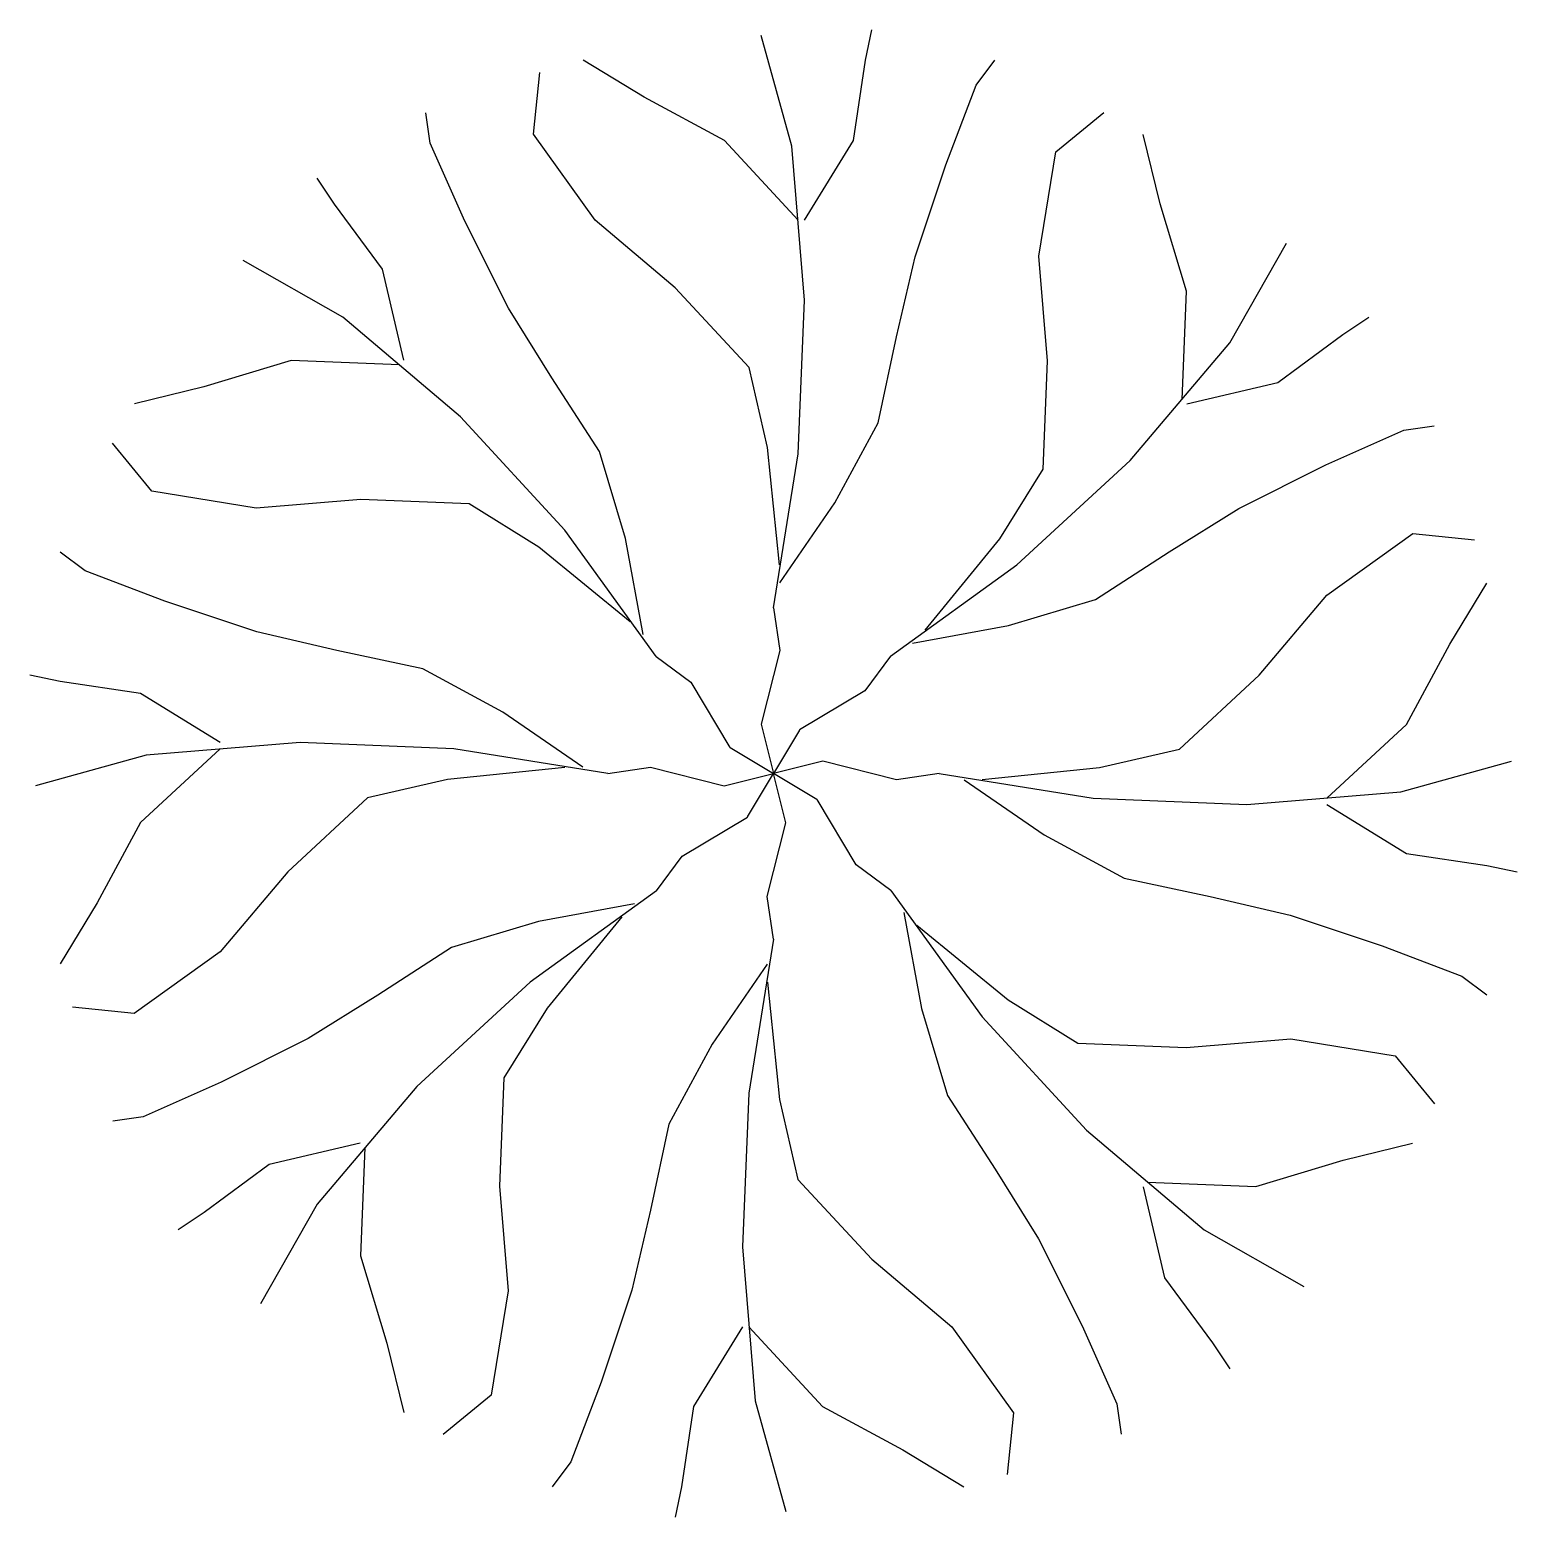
# Model space of a CAD drawing. Extents: x 11.875 to 12.125, y 19.875 to 20.125.
import ezdxf

# ---------------------------------------------------------------- set-up
doc = ezdxf.new("R2010")
doc.units = 0
doc.layers.get('0').update_dxf_attribs({"color": 34, "linetype": 'CONTINUOUS'})

msp = doc.modelspace()

# ---------------------------------------------------------------- linework, layer by layer
at = {"color": 0}
for p, q in [((12.00309, 20.10577), (11.99793, 20.12443)), ((12.01553, 20.12026), (12.01659, 20.12542)), ((11.9782, 20.11404), (11.96788, 20.12026)), ((12.01348, 20.10676), (12.01553, 20.12026)), ((12.0342, 20.11609), (12.03731, 20.12026)), ((11.95954, 20.10782), (11.9606, 20.11821)), ((12.02904, 20.10266), (12.0342, 20.11609)), ((11.99171, 20.10676), (11.9782, 20.11404)), ((11.9421, 20.10627), (11.94135, 20.11141)), ((12.04763, 20.10485), (12.05572, 20.11145)), ((11.96993, 20.09333), (11.95954, 20.10782)), ((12.00415, 20.09333), (11.99171, 20.10676)), ((12.00521, 20.09333), (12.01348, 20.10676)), ((12.06522, 20.09605), (12.06232, 20.10775)), ((11.94794, 20.09312), (11.9421, 20.10627)), ((12.00521, 20.07983), (12.00309, 20.10577)), ((12.04473, 20.08726), (12.04763, 20.10485)), ((12.02387, 20.08711), (12.02904, 20.10266)), ((11.92595, 20.09602), (11.92305, 20.10041)), ((11.93404, 20.08502), (11.92595, 20.09602)), ((12.06962, 20.08135), (12.06522, 20.09605)), ((11.95529, 20.07848), (11.94794, 20.09312)), ((11.98343, 20.08188), (11.96993, 20.09333)), ((12.07697, 20.07261), (12.08652, 20.08945)), ((11.92739, 20.07697), (11.91055, 20.08652)), ((12.02076, 20.07361), (12.02387, 20.08711)), ((12.04618, 20.06961), (12.04473, 20.08726)), ((11.93769, 20.06968), (11.93404, 20.08502)), ((11.99588, 20.06845), (11.98343, 20.08188)), ((12.00415, 20.0539), (12.00521, 20.07983)), ((12.06893, 20.06306), (12.06962, 20.08135)), ((11.94723, 20.06013), (11.92739, 20.07697)), ((11.96263, 20.06673), (11.95529, 20.07848)), ((12.09602, 20.07405), (12.10041, 20.07695)), ((12.08502, 20.06596), (12.09602, 20.07405)), ((12.01765, 20.05912), (12.02076, 20.07361)), ((12.06013, 20.05277), (12.07697, 20.07261)), ((11.91865, 20.06962), (11.90395, 20.06522)), ((11.93694, 20.06893), (11.91865, 20.06962)), ((12.04549, 20.05132), (12.04618, 20.06961)), ((11.97067, 20.05429), (11.96263, 20.06673)), ((11.99899, 20.05496), (11.99588, 20.06845)), ((11.90395, 20.06522), (11.89225, 20.06232)), ((12.06968, 20.06231), (12.08502, 20.06596)), ((11.96482, 20.04104), (11.94723, 20.06013)), ((12.01037, 20.04563), (12.01765, 20.05912)), ((12.09312, 20.05206), (12.10627, 20.0579)), ((12.10627, 20.0579), (12.11141, 20.05865)), ((11.89515, 20.04763), (11.88855, 20.05572)), ((11.97507, 20.0396), (11.97067, 20.05429)), ((12.001, 20.03517), (11.99899, 20.05496)), ((11.99998, 20.02796), (12.00415, 20.0539)), ((12.04104, 20.03518), (12.06013, 20.05277)), ((12.07848, 20.04471), (12.09312, 20.05206)), ((12.03814, 20.03957), (12.04549, 20.05132)), ((11.91274, 20.04473), (11.89515, 20.04763)), ((11.93039, 20.04618), (11.91274, 20.04473)), ((11.94868, 20.04549), (11.93039, 20.04618)), ((11.96043, 20.03814), (11.94868, 20.04549)), ((12.00104, 20.03213), (12.01037, 20.04563)), ((12.06673, 20.03737), (12.07848, 20.04471)), ((11.98021, 20.01975), (11.96482, 20.04104)), ((11.97802, 20.02345), (11.97507, 20.0396)), ((12.02557, 20.02416), (12.03814, 20.03957)), ((12.09333, 20.03007), (12.10782, 20.04046)), ((12.10782, 20.04046), (12.11821, 20.0394)), ((11.88391, 20.0342), (11.87974, 20.03731)), ((11.97584, 20.02557), (11.96043, 20.03814)), ((12.05429, 20.02933), (12.06673, 20.03737)), ((11.89734, 20.02904), (11.88391, 20.0342)), ((12.01975, 20.01979), (12.04104, 20.03518)), ((12.11404, 20.0218), (12.12026, 20.03212)), ((11.91289, 20.02387), (11.89734, 20.02904)), ((12.0396, 20.02493), (12.05429, 20.02933)), ((12.08188, 20.01657), (12.09333, 20.03007)), ((11.99998, 20.02796), (12.00104, 20.02075)), ((11.92639, 20.02076), (11.91289, 20.02387)), ((12.02345, 20.02198), (12.0396, 20.02493)), ((12.10676, 20.00829), (12.11404, 20.0218)), ((11.94088, 20.01765), (11.92639, 20.02076)), ((11.98021, 20.01975), (11.98606, 20.01541)), ((12.00104, 20.02075), (11.99793, 20.00831)), ((12.01975, 20.01979), (12.01541, 20.01394)), ((11.87974, 20.01553), (11.87458, 20.01659)), ((11.95437, 20.01037), (11.94088, 20.01765)), ((12.06845, 20.00412), (12.08188, 20.01657)), ((11.89324, 20.01348), (11.87974, 20.01553)), ((11.98606, 20.01541), (11.99266, 20.00441)), ((12.01541, 20.01394), (12.00441, 20.00734)), ((11.90667, 20.00521), (11.89324, 20.01348)), ((11.96787, 20.00104), (11.95437, 20.01037)), ((11.99793, 20.0083), (12, 20)), ((12.0044, 20.00733), (12, 20)), ((12.09333, 19.99585), (12.10676, 20.00829)), ((11.90667, 20.00415), (11.89324, 19.99171)), ((11.92017, 20.00521), (11.89423, 20.00309)), ((11.9461, 20.00415), (11.92017, 20.00521)), ((11.97204, 19.99998), (11.9461, 20.00415)), ((11.99267, 20.0044), (12, 20)), ((12.05496, 20.00101), (12.06845, 20.00412)), ((11.89423, 20.00309), (11.87557, 19.99793)), ((12.0083, 20.00207), (12, 20)), ((12.02075, 19.99896), (12.00831, 20.00207)), ((12.10577, 19.99691), (12.12443, 20.00207)), ((11.94504, 19.99899), (11.93155, 19.99588)), ((11.96483, 20.001), (11.94504, 19.99899)), ((11.97204, 19.99998), (11.97925, 20.00104)), ((11.97925, 20.00104), (11.99169, 19.99793)), ((11.9917, 19.99793), (12, 20)), ((11.9956, 19.99267), (12, 20)), ((12.00733, 19.9956), (12, 20)), ((12.00207, 19.9917), (12, 20)), ((12.02796, 20.00002), (12.02075, 19.99896)), ((12.02796, 20.00002), (12.0539, 19.99585)), ((12.03213, 19.99896), (12.04563, 19.98963)), ((12.03517, 19.999), (12.05496, 20.00101)), ((12.07983, 19.99479), (12.10577, 19.99691)), ((11.93155, 19.99588), (11.91812, 19.98343)), ((12.01394, 19.98459), (12.00734, 19.99559)), ((12.0539, 19.99585), (12.07983, 19.99479)), ((12.09333, 19.99479), (12.10676, 19.98652)), ((11.89324, 19.99171), (11.88596, 19.9782)), ((11.98459, 19.98606), (11.99559, 19.99266)), ((11.99896, 19.97925), (12.00207, 19.99169)), ((12.04563, 19.98963), (12.05912, 19.98235)), ((12.10676, 19.98652), (12.12026, 19.98447)), ((11.98025, 19.98021), (11.98459, 19.98606)), ((12.01979, 19.98025), (12.01394, 19.98459)), ((12.12026, 19.98447), (12.12542, 19.98341)), ((11.91812, 19.98343), (11.90667, 19.96993)), ((12.05912, 19.98235), (12.07361, 19.97924)), ((11.98025, 19.98021), (11.95896, 19.96482)), ((12.00002, 19.97204), (11.99896, 19.97925)), ((12.01979, 19.98025), (12.03518, 19.95896)), ((12.07361, 19.97924), (12.08711, 19.97613)), ((11.88596, 19.9782), (11.87974, 19.96788)), ((11.97655, 19.97802), (11.9604, 19.97507)), ((12.02198, 19.97655), (12.02493, 19.9604)), ((12.08711, 19.97613), (12.10266, 19.97096)), ((11.9604, 19.97507), (11.94571, 19.97067)), ((11.97443, 19.97584), (11.96186, 19.96043)), ((12.02416, 19.97443), (12.03957, 19.96186)), ((12.00002, 19.97204), (11.99585, 19.9461)), ((11.90667, 19.96993), (11.89218, 19.95954)), ((11.94571, 19.97067), (11.93327, 19.96263)), ((12.10266, 19.97096), (12.11609, 19.9658)), ((11.99896, 19.96787), (11.98963, 19.95437)), ((11.95896, 19.96482), (11.93987, 19.94723)), ((11.999, 19.96483), (12.00101, 19.94504)), ((12.11609, 19.9658), (12.12026, 19.96269)), ((11.93327, 19.96263), (11.92152, 19.95529)), ((12.03957, 19.96186), (12.05132, 19.95451)), ((11.89218, 19.95954), (11.88179, 19.9606)), ((11.96186, 19.96043), (11.95451, 19.94868)), ((12.02493, 19.9604), (12.02933, 19.94571)), ((12.03518, 19.95896), (12.05277, 19.93987)), ((11.92152, 19.95529), (11.90688, 19.94794)), ((11.98963, 19.95437), (11.98235, 19.94088)), ((12.05132, 19.95451), (12.06961, 19.95382)), ((12.06961, 19.95382), (12.08726, 19.95527)), ((12.08726, 19.95527), (12.10485, 19.95237)), ((12.10485, 19.95237), (12.11145, 19.94428)), ((11.95451, 19.94868), (11.95382, 19.93039)), ((11.90688, 19.94794), (11.89373, 19.9421)), ((11.93987, 19.94723), (11.92303, 19.92739)), ((11.99585, 19.9461), (11.99479, 19.92017)), ((12.00101, 19.94504), (12.00412, 19.93155)), ((12.02933, 19.94571), (12.03737, 19.93327)), ((11.89373, 19.9421), (11.88859, 19.94135)), ((11.98235, 19.94088), (11.97924, 19.92639)), ((12.05277, 19.93987), (12.07261, 19.92303)), ((11.93032, 19.93769), (11.91498, 19.93404)), ((11.93107, 19.93694), (11.93038, 19.91865)), ((12.09605, 19.93478), (12.10775, 19.93768)), ((11.91498, 19.93404), (11.90398, 19.92595)), ((12.08135, 19.93038), (12.09605, 19.93478)), ((12.00412, 19.93155), (12.01657, 19.91812)), ((12.03737, 19.93327), (12.04471, 19.92152)), ((12.06306, 19.93107), (12.08135, 19.93038)), ((11.95382, 19.93039), (11.95527, 19.91274)), ((12.06231, 19.93032), (12.06596, 19.91498)), ((11.92303, 19.92739), (11.91348, 19.91055)), ((11.97924, 19.92639), (11.97613, 19.91289)), ((11.90398, 19.92595), (11.89959, 19.92305)), ((12.04471, 19.92152), (12.05206, 19.90688)), ((12.07261, 19.92303), (12.08945, 19.91348)), ((11.93038, 19.91865), (11.93478, 19.90395)), ((11.99479, 19.92017), (11.99691, 19.89423)), ((12.01657, 19.91812), (12.03007, 19.90667)), ((12.06596, 19.91498), (12.07405, 19.90398)), ((11.95527, 19.91274), (11.95237, 19.89515)), ((11.97613, 19.91289), (11.97096, 19.89734)), ((11.99479, 19.90667), (11.98652, 19.89324)), ((11.99585, 19.90667), (12.00829, 19.89324)), ((12.03007, 19.90667), (12.04046, 19.89218)), ((12.05206, 19.90688), (12.0579, 19.89373)), ((11.93478, 19.90395), (11.93768, 19.89225)), ((12.07405, 19.90398), (12.07695, 19.89959)), ((11.97096, 19.89734), (11.9658, 19.88391)), ((11.95237, 19.89515), (11.94428, 19.88855)), ((11.99691, 19.89423), (12.00207, 19.87557)), ((12.0579, 19.89373), (12.05865, 19.88859)), ((11.98652, 19.89324), (11.98447, 19.87974)), ((12.00829, 19.89324), (12.0218, 19.88596)), ((12.04046, 19.89218), (12.0394, 19.88179)), ((12.0218, 19.88596), (12.03212, 19.87974)), ((11.9658, 19.88391), (11.96269, 19.87974)), ((11.98447, 19.87974), (11.98341, 19.87458))]:
    msp.add_line(p, q, dxfattribs=at)

doc.saveas('drawing.dxf')
